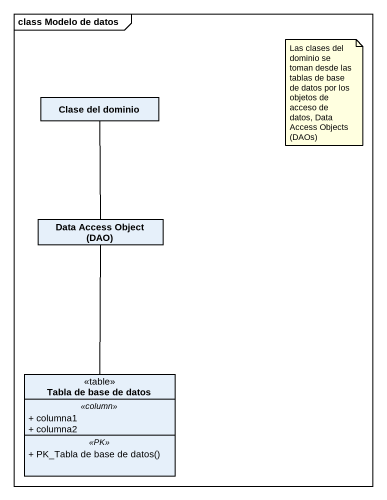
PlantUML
@startuml
mainframe class Modelo de datos
hide circle
hide empty members
skinparam classAttributeIconSize 0
class "Clase del dominio" as Clase_del_dominio
class "Data Access Object (DAO)" as Data_Access_Object_DAO
class "Tabla de base de datos" as Tabla_de_base_de_datos <<table>> {
  .. <<column>> ..
  + columna1
  + columna2
  .. <<PK>> ..
  + PK_Tabla de base de datos()
}
Clase_del_dominio -- Data_Access_Object_DAO
Data_Access_Object_DAO -- Tabla_de_base_de_datos
note as N1
  Las clases del dominio se toman desde las tablas de base de datos por los objetos de acceso de datos, Data Access Objects (DAOs)
end note
@enduml
